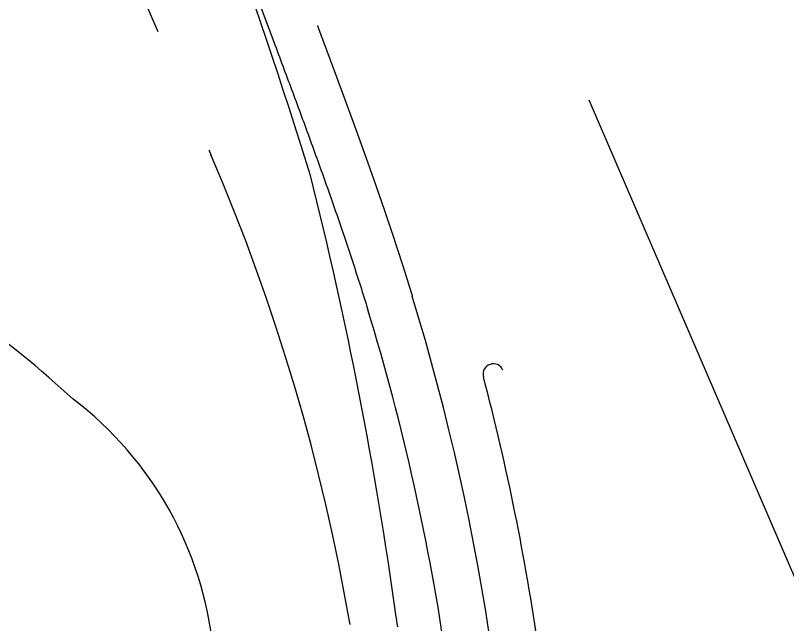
# Model space of a CAD drawing. Header units: millimetres. Extents: x 29316 to 52938, y 29851 to 35526.
# Drawn here: x 47467.5 to 47542.3, y 32957.1 to 33016 of the extents above; entities that cross this region are included whole.
import ezdxf

# ---------------------------------------------------------------- set-up
doc = ezdxf.new("R2010")
doc.units = ezdxf.units.MM
doc.header["$MEASUREMENT"] = 0
doc.linetypes.add('CENTER2', pattern=[1.125, 0.75, -0.125, 0.125, -0.125])
doc.layers.get('0').update_dxf_attribs({"linetype": 'CONTINUOUS'})
doc.layers.add('D-道路-车行道边线', color=5, linetype='CONTINUOUS')
doc.layers.add('道路中线_A', color=7, linetype='CONTINUOUS')

msp = doc.modelspace()

# ---------------------------------------------------------------- linework, layer by layer
at = {"color": 1, "linetype": 'CENTER2', "ltscale": 100}
msp.add_arc((47130.814, 31469.989), 1890.771, 47.026257, 82.758642, dxfattribs=at)
at = {"layer": 'D-道路-车行道边线'}
msp.add_line((47465.083, 33086.808), (47492.494, 33013.472), dxfattribs=at)
for points in [[(47444.281, 33125.68), (47445.809, 33122.752, -0.029918), (47455.352, 33101.444), (47477.419, 33052.284, -0.021099), (47495.979, 33000.68, -0.02759), (47504.308, 32957.816, 1.08268)], [(47473.062, 32978.883), (47471.304, 32980.445, 0.035933), (47460.441, 32988.783, -0.062827), (47437.764, 33008.206, -0.102456), (47414.645, 33040.952, -3.442677)]]:
    msp.add_lwpolyline(points, format="xyb", dxfattribs=at)
at = {"layer": 'D-道路-车行道边线', "flags": 128}
for points in [[(47492.494, 33013.472), (47492.602, 33013.183), (47492.71, 33012.894), (47492.818, 33012.605), (47492.926, 33012.317), (47493.033, 33012.028), (47493.141, 33011.739), (47493.249, 33011.45), (47493.357, 33011.162), (47493.465, 33010.873), (47493.572, 33010.585), (47493.68, 33010.296), (47493.787, 33010.008), (47493.895, 33009.719), (47494.002, 33009.431), (47494.109, 33009.142), (47494.216, 33008.854), (47494.323, 33008.566), (47494.43, 33008.278), (47494.537, 33007.99), (47494.644, 33007.701), (47494.751, 33007.413), (47494.857, 33007.125), (47494.964, 33006.837), (47495.07, 33006.549), (47495.176, 33006.261), (47495.282, 33005.973), (47495.388, 33005.685), (47495.494, 33005.397), (47495.6, 33005.109), (47495.705, 33004.821), (47495.81, 33004.533), (47495.916, 33004.246), (47496.021, 33003.958), (47496.125, 33003.67), (47496.23, 33003.382), (47496.335, 33003.094), (47496.439, 33002.806), (47496.543, 33002.519), (47496.647, 33002.231), (47496.751, 33001.943), (47496.854, 33001.655), (47496.958, 33001.367), (47497.061, 33001.079), (47497.164, 33000.792), (47497.267, 33000.504), (47497.369, 33000.216), (47497.472, 32999.928), (47497.574, 32999.64), (47497.676, 32999.352), (47497.777, 32999.065), (47497.879, 32998.777), (47497.98, 32998.489), (47498.081, 32998.201), (47498.181, 32997.913), (47498.282, 32997.625), (47498.382, 32997.337), (47498.482, 32997.049), (47498.582, 32996.761), (47498.681, 32996.473), (47498.78, 32996.185), (47498.879, 32995.897), (47498.977, 32995.609), (47499.076, 32995.321), (47499.173, 32995.033), (47499.271, 32994.744), (47499.368, 32994.456), (47499.465, 32994.168), (47499.562, 32993.88), (47499.659, 32993.591), (47499.755, 32993.303), (47499.85, 32993.015), (47499.946, 32992.726), (47500.041, 32992.438), (47500.136, 32992.149), (47500.23, 32991.861), (47500.324, 32991.572), (47500.418, 32991.283), (47500.512, 32990.995), (47500.605, 32990.706), (47500.697, 32990.417), (47500.79, 32990.129), (47500.882, 32989.84), (47500.973, 32989.551), (47501.064, 32989.262), (47501.155, 32988.973), (47501.246, 32988.684), (47501.336, 32988.395), (47501.425, 32988.105), (47501.514, 32987.816), (47501.603, 32987.527)], [(47504.308, 32957.816), (47504.363, 32957.495), (47504.417, 32957.174), (47504.471, 32956.852)]]:
    msp.add_lwpolyline(points, dxfattribs=at)
at = {"layer": 'D-道路-车行道边线'}
for centre, radius, start, end in [((47285.997, 32921.467), 225.5, 8.11737, 17.03472), ((47513.767, 32981.307), 1, 23.29458, 194.7202), ((47285.997, 32921.467), 234.5, 8.11737, 14.7202), ((47451.857, 32951.106), 34.946, 5.92142, 52.64233)]:
    msp.add_arc(centre, radius, start, end, dxfattribs=at)
at = {"layer": '道路中线_A', "color": 6, "linetype": 'CENTER2', "ltscale": 100}
for p, q in [((47434.045, 33214.513), (47621.959, 32778.067)), ((47397.211, 33209.673), (47486.428, 33002.461)), ((47469.298, 33088.384), (47496.709, 33015.048))]:
    msp.add_line(p, q, dxfattribs=at)
at = {"layer": '道路中线_A', "color": 6, "linetype": 'CENTER2', "ltscale": 100, "flags": 128}
msp.add_lwpolyline([(47496.709, 33015.048), (47496.763, 33014.903, 0.000001), (47496.817, 33014.759, 0.000002), (47496.871, 33014.614, 0.000003), (47496.925, 33014.47, 0.000004), (47496.979, 33014.325, 0.000005), (47497.033, 33014.181, 0.000006), (47497.087, 33014.036, 0.000007), (47497.141, 33013.892, 0.000008), (47497.195, 33013.747, 0.000009), (47497.249, 33013.603, 0.00001), (47497.303, 33013.458, 0.000011), (47497.357, 33013.313, 0.000012), (47497.411, 33013.169, 0.000013), (47497.465, 33013.024, 0.000014), (47497.519, 33012.88, 0.000014), (47497.573, 33012.735, 0.000015), (47497.627, 33012.591, 0.000016), (47497.681, 33012.446, 0.000017), (47497.735, 33012.302, 0.000018), (47497.788, 33012.157, 0.000019), (47497.842, 33012.012, 0.00002), (47497.896, 33011.868, 0.000021), (47497.95, 33011.723, 0.000022), (47498.004, 33011.579, 0.000023), (47498.058, 33011.434, 0.000024), (47498.112, 33011.289, 0.000025), (47498.166, 33011.145, 0.000026), (47498.219, 33011, 0.000027), (47498.273, 33010.856, 0.000027), (47498.327, 33010.711, 0.000028), (47498.381, 33010.566, 0.000029), (47498.435, 33010.422, 0.00003), (47498.488, 33010.277, 0.000031), (47498.542, 33010.132, 0.000032), (47498.596, 33009.988, 0.000033), (47498.649, 33009.843, 0.000034), (47498.703, 33009.698, 0.000035), (47498.757, 33009.554, 0.000036), (47498.81, 33009.409, 0.000037), (47498.864, 33009.264, 0.000038), (47498.918, 33009.12, 0.000039), (47498.971, 33008.975, 0.00004), (47499.025, 33008.83, 0.000041), (47499.078, 33008.685, 0.000041), (47499.132, 33008.541, 0.000042), (47499.185, 33008.396, 0.000043), (47499.239, 33008.251, 0.000044), (47499.292, 33008.106, 0.000045), (47499.345, 33007.962, 0.000046), (47499.399, 33007.817, 0.000047), (47499.452, 33007.672, 0.000048), (47499.505, 33007.527, 0.000049), (47499.559, 33007.383, 0.00005), (47499.612, 33007.238, 0.000051), (47499.665, 33007.093, 0.000052), (47499.718, 33006.948, 0.000053), (47499.771, 33006.803, 0.000054), (47499.825, 33006.658, 0.000055), (47499.878, 33006.513, 0.000055), (47499.931, 33006.369, 0.000056), (47499.984, 33006.224, 0.000057), (47500.037, 33006.079, 0.000058), (47500.09, 33005.934, 0.000059), (47500.143, 33005.789, 0.00006), (47500.196, 33005.644, 0.000061), (47500.248, 33005.499, 0.000062), (47500.301, 33005.354, 0.000063), (47500.354, 33005.209, 0.000064), (47500.407, 33005.064, 0.000065), (47500.46, 33004.919, 0.000066), (47500.512, 33004.774, 0.000067), (47500.565, 33004.629, 0.000068), (47500.617, 33004.484, 0.000068), (47500.67, 33004.339, 0.000069), (47500.723, 33004.194, 0.00007), (47500.775, 33004.049, 0.000071), (47500.827, 33003.903, 0.000072), (47500.88, 33003.758, 0.000073), (47500.932, 33003.613, 0.000074), (47500.985, 33003.468, 0.000075), (47501.037, 33003.323, 0.000076), (47501.089, 33003.178, 0.000077), (47501.141, 33003.032, 0.000078), (47501.193, 33002.887, 0.000079), (47501.245, 33002.742, 0.00008), (47501.298, 33002.597, 0.000081), (47501.35, 33002.451, 0.000082), (47501.401, 33002.306, 0.000082), (47501.453, 33002.161, 0.000083), (47501.505, 33002.016, 0.000084), (47501.557, 33001.87, 0.000085), (47501.609, 33001.725, 0.000086), (47501.661, 33001.579, 0.000087), (47501.712, 33001.434, 0.000088), (47501.764, 33001.289, 0.000089), (47501.815, 33001.143, 0.00009), (47501.867, 33000.998, 0.000091), (47501.918, 33000.852, 0.000092), (47501.97, 33000.707, 0.000093), (47502.021, 33000.561, 0.000094), (47502.072, 33000.416, 0.000095), (47502.124, 33000.27, 0.000096), (47502.175, 33000.125, 0.000096), (47502.226, 32999.979, 0.000097), (47502.277, 32999.833, 0.000098), (47502.328, 32999.688, 0.000099), (47502.379, 32999.542, 0.0001), (47502.43, 32999.397, 0.000101), (47502.481, 32999.251, 0.000102), (47502.531, 32999.105, 0.000103), (47502.582, 32998.959, 0.000104), (47502.633, 32998.814, 0.000105), (47502.683, 32998.668, 0.000106), (47502.734, 32998.522, 0.000107), (47502.784, 32998.376, 0.000108), (47502.835, 32998.23, 0.000109), (47502.885, 32998.085, 0.000109), (47502.936, 32997.939, 0.00011), (47502.986, 32997.793, 0.000111), (47503.036, 32997.647, 0.000112), (47503.086, 32997.501, 0.000113), (47503.136, 32997.355, 0.000114), (47503.186, 32997.209, 0.000115), (47503.236, 32997.063, 0.000116), (47503.286, 32996.917, 0.000117), (47503.335, 32996.771, 0.000118), (47503.385, 32996.625, 0.000119), (47503.435, 32996.479, 0.00012), (47503.484, 32996.333, 0.000121), (47503.534, 32996.186, 0.000122), (47503.583, 32996.04, 0.000123), (47503.633, 32995.894, 0.000123), (47503.682, 32995.748, 0.000124), (47503.731, 32995.602, 0.000125), (47503.78, 32995.455, 0.000126), (47503.829, 32995.309, 0.000127), (47503.878, 32995.163, 0.000128), (47503.927, 32995.016, 0.000129), (47503.976, 32994.87, 0.00013), (47504.025, 32994.724, 0.000131), (47504.073, 32994.577, 0.000132), (47504.122, 32994.431, 0.000133), (47504.17, 32994.284, 0.000134), (47504.219, 32994.138, 0.000135), (47504.267, 32993.991, 0.000136), (47504.315, 32993.845, 0.000137), (47504.364, 32993.698, 0.000137), (47504.412, 32993.551, 0.000138), (47504.46, 32993.405, 0.000139), (47504.508, 32993.258, 0.00014), (47504.556, 32993.111, 0.000141), (47504.603, 32992.965, 0.000142), (47504.651, 32992.818, 0.000143), (47504.699, 32992.671, 0.000144), (47504.746, 32992.524, 0.000145), (47504.794, 32992.378, 0.000146), (47504.841, 32992.231, 0.000147), (47504.888, 32992.084, 0.000148), (47504.936, 32991.937, 0.000149), (47504.983, 32991.79, 0.00015), (47505.03, 32991.643, 0.00015), (47505.077, 32991.496, 0.000151), (47505.124, 32991.349, 0.000152), (47505.17, 32991.202, 0.000153), (47505.217, 32991.055, 0.000154), (47505.264, 32990.908, 0.000155), (47505.31, 32990.761, 0.000156), (47505.356, 32990.614, 0.000157), (47505.403, 32990.466, 0.000158), (47505.449, 32990.319, 0.000159), (47505.495, 32990.172, 0.00016), (47505.541, 32990.025, 0.000161), (47505.587, 32989.877, 0.000162), (47505.633, 32989.73, 0.000163), (47505.679, 32989.583, 0.000164), (47505.724, 32989.435, 0.000164), (47505.77, 32989.288, 0.000165), (47505.815, 32989.14, 0.000166), (47505.861, 32988.993, 0.000167), (47505.906, 32988.845)], format="xyb", dxfattribs=at)
at = {"layer": '道路中线_A', "color": 6, "linetype": 'CENTER2', "ltscale": 100}
for centre, radius, start, end in [((47302.73, 32923.372), 200, 9.69673, 23.29378), ((47285.997, 32921.467), 230, 8.11737, 17.03472)]:
    msp.add_arc(centre, radius, start, end, dxfattribs=at)

doc.saveas('drawing.dxf')
